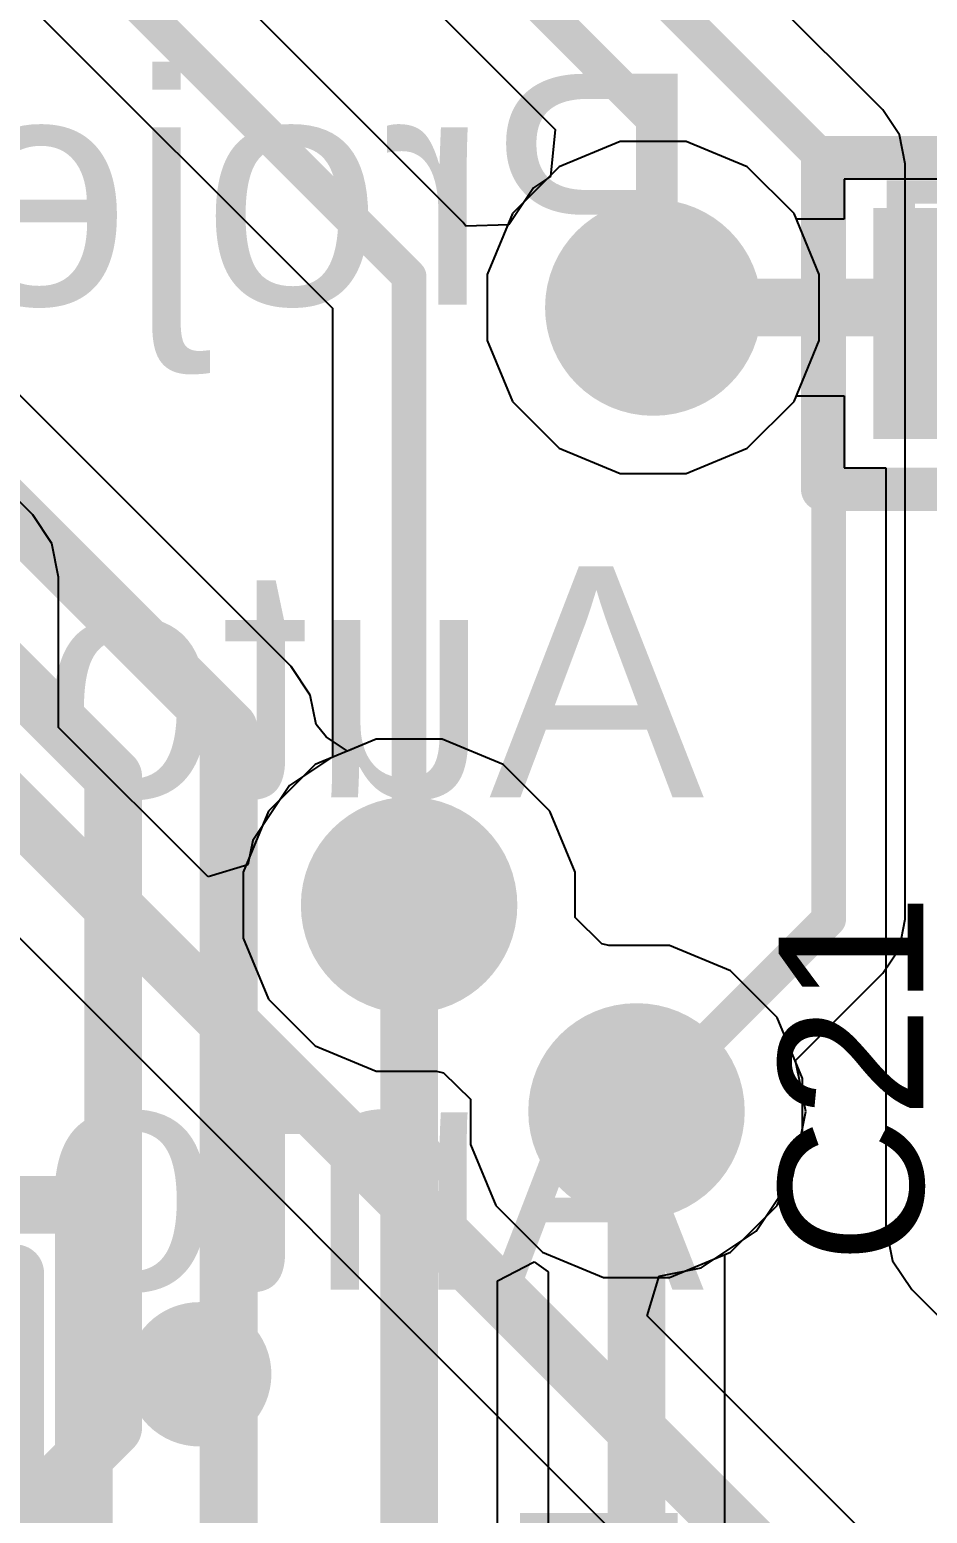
# Model space of a CAD drawing. Header units: inches. Extents: x 0.3 to 52.1, y -1.7 to 36.7.
# Drawn here: x 26.73 to 29.84, y 20.42 to 25.56 of the extents above; entities that cross this region are included whole.
import ezdxf

# ---------------------------------------------------------------- set-up
doc = ezdxf.new("R2010")
doc.units = ezdxf.units.IN
for name, color, linetype in [('Bottom Layer', 5, 'Continuous'), ('Bottom Overlay', 54, 'Continuous'), ('Internal1', 16, 'Continuous'), ('Internal2', 76, 'Continuous'), ('Top Assembly', 216, 'Continuous'), ('Top Component Outline', 6, 'Continuous'), ('Top Layer', 1, 'Continuous'), ('Top Overlay', 2, 'Continuous'), ('Top Paste', 8, 'Continuous'), ('Top Solder', 216, 'Continuous'), ('Via Holes', 16, 'Continuous')]:
    doc.layers.add(name, color=color, linetype=linetype)
doc.styles.add('Arial', font='', dxfattribs={"height": 0.2})
doc.styles.get('Arial').set_extended_font_data('Arial')

# ---------------------------------------------------------------- blocks, each defined once
blk = doc.blocks.new('FP_BMA456_MFG_23')
at = {"layer": 'Top Layer'}
for points in [[(-0.9, 0.95), (-0.6, 0.95), (-0.6, 0.6), (-0.9, 0.6)], [(-0.4, 0.95), (-0.1, 0.95), (-0.1, 0.6), (-0.4, 0.6)], [(0.1, 0.95), (0.4, 0.95), (0.4, 0.6), (0.1, 0.6)], [(0.6, 0.95), (0.9, 0.95), (0.9, 0.6), (0.6, 0.6)], [(-0.95, 0.4), (-0.6, 0.4), (-0.6, 0.1), (-0.95, 0.1)], [(0.6, 0.4), (0.95, 0.4), (0.95, 0.1), (0.6, 0.1)], [(-0.95, -0.1), (-0.6, -0.1), (-0.6, -0.4), (-0.95, -0.4)], [(0.6, -0.1), (0.95, -0.1), (0.95, -0.4), (0.6, -0.4)], [(-0.9, -0.6), (-0.6, -0.6), (-0.6, -0.95), (-0.9, -0.95)], [(-0.4, -0.6), (-0.1, -0.6), (-0.1, -0.95), (-0.4, -0.95)], [(0.1, -0.6), (0.4, -0.6), (0.4, -0.95), (0.1, -0.95)], [(0.6, -0.6), (0.9, -0.6), (0.9, -0.95), (0.6, -0.95)]]:
    blk.add_hatch(color=1, dxfattribs=at).paths.add_polyline_path(points)
at = {"layer": 'Top Paste'}
for points in [[(-0.9, 0.95), (-0.6, 0.95), (-0.6, 0.6), (-0.9, 0.6)], [(-0.4, 0.95), (-0.1, 0.95), (-0.1, 0.6), (-0.4, 0.6)], [(0.1, 0.95), (0.4, 0.95), (0.4, 0.6), (0.1, 0.6)], [(0.6, 0.95), (0.9, 0.95), (0.9, 0.6), (0.6, 0.6)], [(-0.95, 0.4), (-0.6, 0.4), (-0.6, 0.1), (-0.95, 0.1)], [(0.6, 0.4), (0.95, 0.4), (0.95, 0.1), (0.6, 0.1)], [(-0.95, -0.1), (-0.6, -0.1), (-0.6, -0.4), (-0.95, -0.4)], [(0.6, -0.1), (0.95, -0.1), (0.95, -0.4), (0.6, -0.4)], [(-0.9, -0.6), (-0.6, -0.6), (-0.6, -0.95), (-0.9, -0.95)], [(-0.4, -0.6), (-0.1, -0.6), (-0.1, -0.95), (-0.4, -0.95)], [(0.1, -0.6), (0.4, -0.6), (0.4, -0.95), (0.1, -0.95)], [(0.6, -0.6), (0.9, -0.6), (0.9, -0.95), (0.6, -0.95)]]:
    blk.add_hatch(color=8, dxfattribs=at).paths.add_polyline_path(points)
at = {"layer": 'Top Solder'}
for points in [[(-0.9, 0.95), (-0.6, 0.95), (-0.6, 0.6), (-0.9, 0.6)], [(-0.4, 0.95), (-0.1, 0.95), (-0.1, 0.6), (-0.4, 0.6)], [(0.1, 0.95), (0.4, 0.95), (0.4, 0.6), (0.1, 0.6)], [(0.6, 0.95), (0.9, 0.95), (0.9, 0.6), (0.6, 0.6)], [(-0.95, 0.4), (-0.6, 0.4), (-0.6, 0.1), (-0.95, 0.1)], [(0.6, 0.4), (0.95, 0.4), (0.95, 0.1), (0.6, 0.1)], [(-0.95, -0.1), (-0.6, -0.1), (-0.6, -0.4), (-0.95, -0.4)], [(0.6, -0.1), (0.95, -0.1), (0.95, -0.4), (0.6, -0.4)], [(-0.9, -0.6), (-0.6, -0.6), (-0.6, -0.95), (-0.9, -0.95)], [(-0.4, -0.6), (-0.1, -0.6), (-0.1, -0.95), (-0.4, -0.95)], [(0.1, -0.6), (0.4, -0.6), (0.4, -0.95), (0.1, -0.95)], [(0.6, -0.6), (0.9, -0.6), (0.9, -0.95), (0.6, -0.95)]]:
    blk.add_hatch(color=216, dxfattribs=at).paths.add_polyline_path(points)
at = {"layer": 'Top Assembly'}
for points in [[(1.5375, 1.5375, 0.2, 0.2, 0), (-1.5375, 1.5375, 0.2, 0.2, 0)], [(-1.5375, 1.5375, 0.2, 0.2, 0), (-1.5375, -1.5375, 0.2, 0.2, 0)], [(1.5375, 1.5375, 0.2, 0.2, 0), (-1.5375, 1.5375, 0.2, 0.2, 0)], [(-1.5375, 1.5375, 0.2, 0.2, 0), (-1.5375, -1.5375, 0.2, 0.2, 0)], [(1.5375, 1.5375, 0.2, 0.2, 0), (1.5375, -1.5375, 0.2, 0.2, 0)], [(1.5375, 1.5375, 0.2, 0.2, 0), (1.5375, -1.5375, 0.2, 0.2, 0)], [(1.5375, -1.5375, 0.2, 0.2, 0), (-1.5375, -1.5375, 0.2, 0.2, 0)], [(1.5375, -1.5375, 0.2, 0.2, 0), (-1.5375, -1.5375, 0.2, 0.2, 0)]]:
    blk.add_lwpolyline(points, format="xyseb", dxfattribs=at)
for points in [[(-1.5875, 1.5375, 0.1, 0.1, 1), (-1.4875, 1.5375, 0.1, 0.1, 1)], [(-1.5875, 1.5375, 0.1, 0.1, 1), (-1.4875, 1.5375, 0.1, 0.1, 1)], [(-1.5875, 1.5375, 0.1, 0.1, 1), (-1.4875, 1.5375, 0.1, 0.1, 1)], [(-1.5875, 1.5375, 0.1, 0.1, 1), (-1.4875, 1.5375, 0.1, 0.1, 1)], [(1.4875, 1.5375, 0.1, 0.1, 1), (1.5875, 1.5375, 0.1, 0.1, 1)], [(1.4875, 1.5375, 0.1, 0.1, 1), (1.5875, 1.5375, 0.1, 0.1, 1)], [(1.4875, 1.5375, 0.1, 0.1, 1), (1.5875, 1.5375, 0.1, 0.1, 1)], [(1.4875, 1.5375, 0.1, 0.1, 1), (1.5875, 1.5375, 0.1, 0.1, 1)], [(-1.5875, -1.5375, 0.1, 0.1, 1), (-1.4875, -1.5375, 0.1, 0.1, 1)], [(-1.5875, -1.5375, 0.1, 0.1, 1), (-1.4875, -1.5375, 0.1, 0.1, 1)], [(-1.5875, -1.5375, 0.1, 0.1, 1), (-1.4875, -1.5375, 0.1, 0.1, 1)], [(-1.5875, -1.5375, 0.1, 0.1, 1), (-1.4875, -1.5375, 0.1, 0.1, 1)], [(1.4875, -1.5375, 0.1, 0.1, 1), (1.5875, -1.5375, 0.1, 0.1, 1)], [(1.4875, -1.5375, 0.1, 0.1, 1), (1.5875, -1.5375, 0.1, 0.1, 1)], [(1.4875, -1.5375, 0.1, 0.1, 1), (1.5875, -1.5375, 0.1, 0.1, 1)], [(1.4875, -1.5375, 0.1, 0.1, 1), (1.5875, -1.5375, 0.1, 0.1, 1)]]:
    blk.add_lwpolyline(points, format="xyseb", close=True, dxfattribs=at)
at = {"layer": 'Top Component Outline'}
for points in [[(-1.0375, 1.0375, 0.2, 0.2, 0), (-1.0375, -1.0375, 0.2, 0.2, 0)], [(1.0375, 1.0375, 0.2, 0.2, 0), (-1.0375, 1.0375, 0.2, 0.2, 0)], [(1.0375, 1.0375, 0.2, 0.2, 0), (1.0375, -1.0375, 0.2, 0.2, 0)], [(1.0375, -1.0375, 0.2, 0.2, 0), (-1.0375, -1.0375, 0.2, 0.2, 0)]]:
    blk.add_lwpolyline(points, format="xyseb", dxfattribs=at)
for points in [[(-1.0875, 1.0375, 0.1, 0.1, 1), (-0.9875, 1.0375, 0.1, 0.1, 1)], [(-1.0875, 1.0375, 0.1, 0.1, 1), (-0.9875, 1.0375, 0.1, 0.1, 1)], [(0.9875, 1.0375, 0.1, 0.1, 1), (1.0875, 1.0375, 0.1, 0.1, 1)], [(0.9875, 1.0375, 0.1, 0.1, 1), (1.0875, 1.0375, 0.1, 0.1, 1)], [(-1.0875, -1.0375, 0.1, 0.1, 1), (-0.9875, -1.0375, 0.1, 0.1, 1)], [(-1.0875, -1.0375, 0.1, 0.1, 1), (-0.9875, -1.0375, 0.1, 0.1, 1)], [(0.9875, -1.0375, 0.1, 0.1, 1), (1.0875, -1.0375, 0.1, 0.1, 1)], [(0.9875, -1.0375, 0.1, 0.1, 1), (1.0875, -1.0375, 0.1, 0.1, 1)]]:
    blk.add_lwpolyline(points, format="xyseb", close=True, dxfattribs=at)
at = {"layer": 'Top Overlay'}
for points in [[(1.3, 1.3, 0.2, 0.2, 0), (-1.3, 1.3, 0.2, 0.2, 0)], [(-1.3, 1.3, 0.2, 0.2, 0), (-1.3, -1.3, 0.2, 0.2, 0)], [(1.3, 1.3, 0.2, 0.2, 0), (1.3, -1.3, 0.2, 0.2, 0)], [(1.3, -1.3, 0.2, 0.2, 0), (-1.3, -1.3, 0.2, 0.2, 0)]]:
    blk.add_lwpolyline(points, format="xyseb", dxfattribs=at)
for points in [[(-1.35, 1.3, 0.1, 0.1, 1), (-1.25, 1.3, 0.1, 0.1, 1)], [(-1.35, 1.3, 0.1, 0.1, 1), (-1.25, 1.3, 0.1, 0.1, 1)], [(1.25, 1.3, 0.1, 0.1, 1), (1.35, 1.3, 0.1, 0.1, 1)], [(1.25, 1.3, 0.1, 0.1, 1), (1.35, 1.3, 0.1, 0.1, 1)], [(-1.8125, -0.95, 0.25, 0.25, 1), (-2.0625, -0.95, 0.25, 0.25, 1)], [(-2.125, -0.95, 0.125, 0.125, 1), (-2, -0.95, 0.125, 0.125, 1)], [(-1.875, -0.95, 0.125, 0.125, 1), (-1.75, -0.95, 0.125, 0.125, 1)], [(-1.35, -1.3, 0.1, 0.1, 1), (-1.25, -1.3, 0.1, 0.1, 1)], [(-1.35, -1.3, 0.1, 0.1, 1), (-1.25, -1.3, 0.1, 0.1, 1)], [(1.25, -1.3, 0.1, 0.1, 1), (1.35, -1.3, 0.1, 0.1, 1)], [(1.25, -1.3, 0.1, 0.1, 1), (1.35, -1.3, 0.1, 0.1, 1)]]:
    blk.add_lwpolyline(points, format="xyseb", close=True, dxfattribs=at)
at = {"layer": 'Top Assembly', "style": 'Arial'}
blk.add_text('U1', height=1, dxfattribs=at).set_placement((0, 0.0105))
blk = doc.blocks.new('0402_RES_REFLOW_26')
at = {"layer": 'Top Layer'}
for points in [[(-0.75, 0.3), (-0.25, 0.3), (-0.25, -0.3), (-0.75, -0.3)], [(0.25, 0.3), (0.75, 0.3), (0.75, -0.3), (0.25, -0.3)]]:
    blk.add_hatch(color=1, dxfattribs=at).paths.add_polyline_path(points)
at = {"layer": 'Top Paste'}
for points in [[(-0.72, 0.27), (-0.28, 0.27), (-0.28, -0.27), (-0.72, -0.27)], [(0.28, 0.27), (0.72, 0.27), (0.72, -0.27), (0.28, -0.27)]]:
    blk.add_hatch(color=8, dxfattribs=at).paths.add_polyline_path(points)
at = {"layer": 'Top Solder'}
for points in [[(-0.85, 0.4), (-0.15, 0.4), (-0.15, -0.4), (-0.85, -0.4)], [(0.15, 0.4), (0.85, 0.4), (0.85, -0.4), (0.15, -0.4)]]:
    blk.add_hatch(color=216, dxfattribs=at).paths.add_polyline_path(points)
at = {"layer": 'Top Assembly'}
for points in [[(-1.025, 0.575, 0.15, 0.15, 0), (1.025, 0.575, 0.15, 0.15, 0)], [(-1.025, -0.575, 0.15, 0.15, 0), (-1.025, 0.575, 0.15, 0.15, 0)], [(1.025, -0.575, 0.15, 0.15, 0), (1.025, 0.575, 0.15, 0.15, 0)], [(-1.025, -0.575, 0.15, 0.15, 0), (1.025, -0.575, 0.15, 0.15, 0)]]:
    blk.add_lwpolyline(points, format="xyseb", dxfattribs=at)
for points in [[(-1.0625, 0.575, 0.075, 0.075, 1), (-0.9875, 0.575, 0.075, 0.075, 1)], [(-1.0625, 0.575, 0.075, 0.075, 1), (-0.9875, 0.575, 0.075, 0.075, 1)], [(0.9875, 0.575, 0.075, 0.075, 1), (1.0625, 0.575, 0.075, 0.075, 1)], [(0.9875, 0.575, 0.075, 0.075, 1), (1.0625, 0.575, 0.075, 0.075, 1)], [(-1.0625, -0.575, 0.075, 0.075, 1), (-0.9875, -0.575, 0.075, 0.075, 1)], [(-1.0625, -0.575, 0.075, 0.075, 1), (-0.9875, -0.575, 0.075, 0.075, 1)], [(0.9875, -0.575, 0.075, 0.075, 1), (1.0625, -0.575, 0.075, 0.075, 1)], [(0.9875, -0.575, 0.075, 0.075, 1), (1.0625, -0.575, 0.075, 0.075, 1)]]:
    blk.add_lwpolyline(points, format="xyseb", close=True, dxfattribs=at)
at = {"layer": 'Top Component Outline'}
for points in [[(-0.4998, 0.2502, 0.1016, 0.1016, 0), (0.5002, 0.2502, 0.1016, 0.1016, 0)], [(-0.4998, -0.2499, 0.1016, 0.1016, 0), (-0.4998, 0.2502, 0.1016, 0.1016, 0)], [(0.5002, -0.2499, 0.1016, 0.1016, 0), (0.5002, 0.2502, 0.1016, 0.1016, 0)], [(-0.4998, -0.2499, 0.1016, 0.1016, 0), (0.5002, -0.2499, 0.1016, 0.1016, 0)]]:
    blk.add_lwpolyline(points, format="xyseb", dxfattribs=at)
for points in [[(-0.5252, 0.2502, 0.0508, 0.0508, 1), (-0.4744, 0.2502, 0.0508, 0.0508, 1)], [(-0.5252, 0.2502, 0.0508, 0.0508, 1), (-0.4744, 0.2502, 0.0508, 0.0508, 1)], [(0.4748, 0.2502, 0.0508, 0.0508, 1), (0.5256, 0.2502, 0.0508, 0.0508, 1)], [(0.4748, 0.2502, 0.0508, 0.0508, 1), (0.5256, 0.2502, 0.0508, 0.0508, 1)], [(-0.5252, -0.2499, 0.0508, 0.0508, 1), (-0.4744, -0.2499, 0.0508, 0.0508, 1)], [(-0.5252, -0.2499, 0.0508, 0.0508, 1), (-0.4744, -0.2499, 0.0508, 0.0508, 1)], [(0.4748, -0.2499, 0.0508, 0.0508, 1), (0.5256, -0.2499, 0.0508, 0.0508, 1)], [(0.4748, -0.2499, 0.0508, 0.0508, 1), (0.5256, -0.2499, 0.0508, 0.0508, 1)]]:
    blk.add_lwpolyline(points, format="xyseb", close=True, dxfattribs=at)
at = {"layer": 'Top Overlay'}
for points in [[(-1.025, 0.575, 0.15, 0.15, 0), (1.025, 0.575, 0.15, 0.15, 0)], [(-1.025, -0.575, 0.15, 0.15, 0), (-1.025, 0.575, 0.15, 0.15, 0)], [(1.025, -0.575, 0.15, 0.15, 0), (1.025, 0.575, 0.15, 0.15, 0)], [(-1.025, -0.575, 0.15, 0.15, 0), (1.025, -0.575, 0.15, 0.15, 0)]]:
    blk.add_lwpolyline(points, format="xyseb", dxfattribs=at)
for points in [[(-1.0625, 0.575, 0.075, 0.075, 1), (-0.9875, 0.575, 0.075, 0.075, 1)], [(-1.0625, 0.575, 0.075, 0.075, 1), (-0.9875, 0.575, 0.075, 0.075, 1)], [(0.9875, 0.575, 0.075, 0.075, 1), (1.0625, 0.575, 0.075, 0.075, 1)], [(0.9875, 0.575, 0.075, 0.075, 1), (1.0625, 0.575, 0.075, 0.075, 1)], [(-1.0625, -0.575, 0.075, 0.075, 1), (-0.9875, -0.575, 0.075, 0.075, 1)], [(-1.0625, -0.575, 0.075, 0.075, 1), (-0.9875, -0.575, 0.075, 0.075, 1)], [(0.9875, -0.575, 0.075, 0.075, 1), (1.0625, -0.575, 0.075, 0.075, 1)], [(0.9875, -0.575, 0.075, 0.075, 1), (1.0625, -0.575, 0.075, 0.075, 1)]]:
    blk.add_lwpolyline(points, format="xyseb", close=True, dxfattribs=at)
at = {"layer": 'Top Assembly', "style": 'Arial'}
blk.add_text('R16', height=0.75, rotation=360, dxfattribs=at).set_placement((-0.889, -0.254))

msp = doc.modelspace()

# ---------------------------------------------------------------- hatches: boundary and pattern name
at = {"layer": 'Bottom Layer'}
h = msp.add_hatch(color=5, dxfattribs=at)
edge = h.paths.add_edge_path()
edge.add_arc((28.8923, 24.5951), 0.375, 0, 360)
h = msp.add_hatch(color=5, dxfattribs=at)
edge = h.paths.add_edge_path()
edge.add_arc((28.0464, 22.5246), 0.375, 0, 360)
h = msp.add_hatch(color=5, dxfattribs=at)
edge = h.paths.add_edge_path()
edge.add_arc((28.8341, 21.8103), 0.375, 0, 360)
at = {"layer": 'Internal1'}
h = msp.add_hatch(color=16, dxfattribs=at)
edge = h.paths.add_edge_path()
edge.add_arc((28.8923, 24.5951), 0.375, 0, 360)
h = msp.add_hatch(color=16, dxfattribs=at)
edge = h.paths.add_edge_path()
edge.add_arc((28.0464, 22.5246), 0.375, 0, 360)
h = msp.add_hatch(color=16, dxfattribs=at)
edge = h.paths.add_edge_path()
edge.add_arc((28.8341, 21.8103), 0.375, 0, 360)
at = {"layer": 'Internal2'}
h = msp.add_hatch(color=76, dxfattribs=at)
edge = h.paths.add_edge_path()
edge.add_arc((28.8923, 24.5951), 0.375, 0, 360)
h = msp.add_hatch(color=76, dxfattribs=at)
edge = h.paths.add_edge_path()
edge.add_arc((28.0464, 22.5246), 0.375, 0, 360)
h = msp.add_hatch(color=76, dxfattribs=at)
edge = h.paths.add_edge_path()
edge.add_arc((28.8341, 21.8103), 0.375, 0, 360)
at = {"layer": 'Top Layer'}
h = msp.add_hatch(color=1, dxfattribs=at)
edge = h.paths.add_edge_path()
edge.add_arc((28.8923, 24.5951), 0.375, 0, 360)
h = msp.add_hatch(color=1, dxfattribs=at)
edge = h.paths.add_edge_path()
edge.add_arc((28.0464, 22.5246), 0.375, 0, 360)
h = msp.add_hatch(color=1, dxfattribs=at)
edge = h.paths.add_edge_path()
edge.add_arc((28.8341, 21.8103), 0.375, 0, 360)
at = {"layer": 'Via Holes'}
h = msp.add_hatch(color=7, dxfattribs=at)
edge = h.paths.add_edge_path()
edge.add_arc((28.8923, 24.5951), 0.175, 0, 360)
h = msp.add_hatch(color=7, dxfattribs=at)
edge = h.paths.add_edge_path()
edge.add_arc((28.0464, 22.5246), 0.175, 0, 360)
h = msp.add_hatch(color=7, dxfattribs=at)
edge = h.paths.add_edge_path()
edge.add_arc((28.8341, 21.8103), 0.175, 0, 360)

# ---------------------------------------------------------------- linework, layer by layer
at = {"layer": 'Bottom Layer'}
for p, q in [((28.2338, 24.89), (24.1764, 28.9474)), ((24.8827, 28.8824), (28.5526, 25.2125)), ((24.9457, 27.4283), (27.7813, 24.5927)), ((29.6874, 25.2801), (28.8073, 26.1602)), ((26.7429, 23.8773), (24.8283, 25.7919)), ((29.7448, 25.1941), (29.6874, 25.2801)), ((28.5526, 25.2125), (28.5365, 25.049)), ((29.765, 25.0927), (29.7448, 25.1941)), ((29.765, 25.0926), (29.765, 25.0927)), ((29.765, 22.4762), (29.765, 25.0926)), ((28.5365, 25.049), (28.4777, 25.0097)), ((28.4777, 25.0097), (28.3921, 24.8816)), ((28.2425, 24.8771), (28.2338, 24.89)), ((28.3921, 24.8816), (28.2425, 24.8771)), ((27.7813, 24.5927), (27.7813, 23.039)), ((26.8092, 23.7781), (26.7429, 23.8773)), ((26.7429, 23.8773), (26.7429, 23.8773)), ((26.8325, 23.661), (26.8092, 23.7781)), ((26.8325, 23.1407), (26.8325, 23.661)), ((26.8325, 23.661), (26.8325, 23.661)), ((27.3502, 22.623), (26.8325, 23.1407)), ((27.7813, 23.039), (27.6318, 22.9391)), ((27.6318, 22.9391), (27.5047, 22.7489)), ((27.5047, 22.7489), (27.488, 22.6648)), ((27.488, 22.6648), (27.3502, 22.623)), ((26.561, 22.547), (29.1921, 19.9159)), ((29.7448, 22.3747), (29.765, 22.4762)), ((29.6874, 22.2887), (29.7448, 22.3747)), ((29.3853, 21.9866), (29.6874, 22.2887)), ((29.6874, 22.2887), (29.6874, 22.2887)), ((29.4203, 21.8103), (29.3853, 21.9866)), ((29.3757, 21.586), (29.4203, 21.8103)), ((29.2486, 21.3958), (29.3757, 21.586)), ((29.0584, 21.2687), (29.2486, 21.3958)), ((28.8712, 21.102), (28.913, 21.2398)), ((28.913, 21.2398), (29.0584, 21.2687)), ((29.6247, 20.3485), (28.8712, 21.102))]:
    msp.add_line(p, q, dxfattribs=at)
for points in [[(25.007, 29.133, 0.12, 0.12, 0), (28.8923, 25.2478, 0.12, 0.12, 0)], [(23.7636, 28.9854, 0.12, 0.12, 0), (28.0464, 24.7026, 0.12, 0.12, 0)], [(28.4517, 26.1409, 0.12, 0.12, 0), (29.4999, 25.0927, 0.12, 0.12, 0)], [(28.8923, 24.6687, 0.12, 0.12, 0), (28.8923, 25.2478, 0.12, 0.12, 0)], [(29.4999, 22.4762, 0.12, 0.12, 0), (29.4999, 25.0927, 0.12, 0.12, 0)], [(28.0464, 22.5246, 0.12, 0.12, 0), (28.0464, 24.7026, 0.12, 0.12, 0)], [(28.9659, 24.6687, 0.12, 0.12, 0), (29.1799, 24.6687, 0.12, 0.12, 0)], [(26.5266, 23.014, 0.2, 0.2, 0), (29.7529, 19.7877, 0.2, 0.2, 0)], [(28.8341, 21.8103, 0.12, 0.12, 0), (29.4999, 22.4762, 0.12, 0.12, 0)]]:
    msp.add_lwpolyline(points, format="xyseb", dxfattribs=at)
for points in [[(28.8623, 25.2478, 0.06, 0.06, 1), (28.9223, 25.2478, 0.06, 0.06, 1)], [(28.8623, 25.2478, 0.06, 0.06, 1), (28.9223, 25.2478, 0.06, 0.06, 1)], [(29.4699, 25.0927, 0.06, 0.06, 1), (29.5299, 25.0927, 0.06, 0.06, 1)], [(29.4699, 25.0927, 0.06, 0.06, 1), (29.5299, 25.0927, 0.06, 0.06, 1)], [(28.0164, 24.7026, 0.06, 0.06, 1), (28.0764, 24.7026, 0.06, 0.06, 1)], [(28.0164, 24.7026, 0.06, 0.06, 1), (28.0764, 24.7026, 0.06, 0.06, 1)], [(28.8623, 24.6687, 0.06, 0.06, 1), (28.9223, 24.6687, 0.06, 0.06, 1)], [(28.9359, 24.6687, 0.06, 0.06, 1), (28.9959, 24.6687, 0.06, 0.06, 1)], [(29.1499, 24.6687, 0.06, 0.06, 1), (29.2099, 24.6687, 0.06, 0.06, 1)], [(28.0164, 22.5246, 0.06, 0.06, 1), (28.0764, 22.5246, 0.06, 0.06, 1)], [(29.4699, 22.4762, 0.06, 0.06, 1), (29.5299, 22.4762, 0.06, 0.06, 1)], [(29.4699, 22.4762, 0.06, 0.06, 1), (29.5299, 22.4762, 0.06, 0.06, 1)], [(28.8041, 21.8103, 0.06, 0.06, 1), (28.8641, 21.8103, 0.06, 0.06, 1)]]:
    msp.add_lwpolyline(points, format="xyseb", close=True, dxfattribs=at)
at = {"layer": 'Internal1'}
for p, q in [((28.7779, 25.1701), (28.5666, 25.0826)), ((29.0066, 25.1701), (28.7779, 25.1701)), ((29.218, 25.0826), (29.0066, 25.1701)), ((28.5666, 25.0826), (28.4048, 24.9208)), ((29.3797, 24.9208), (29.218, 25.0826)), ((28.4048, 24.9208), (28.3173, 24.7095)), ((29.4673, 24.7095), (29.3797, 24.9208)), ((28.3173, 24.7095), (28.3173, 24.4808)), ((29.4673, 24.4808), (29.4673, 24.7095)), ((28.3173, 24.4808), (28.4048, 24.2694)), ((29.3797, 24.2694), (29.4673, 24.4808)), ((28.4048, 24.2694), (28.5666, 24.1077)), ((29.218, 24.1077), (29.3797, 24.2694)), ((28.5666, 24.1077), (28.7779, 24.0201)), ((29.0066, 24.0201), (29.218, 24.1077)), ((28.7779, 24.0201), (29.0066, 24.0201)), ((27.932, 23.0996), (27.7206, 23.012)), ((28.1607, 23.0996), (27.932, 23.0996)), ((28.3721, 23.012), (28.1607, 23.0996)), ((27.7206, 23.012), (27.5589, 22.8503)), ((28.5338, 22.8503), (28.3721, 23.012)), ((27.5589, 22.8503), (27.4714, 22.639)), ((28.6214, 22.639), (28.5338, 22.8503)), ((27.4714, 22.639), (27.4714, 22.4102)), ((28.6214, 22.4821), (28.6214, 22.639)), ((28.7145, 22.3905), (28.6214, 22.4821)), ((27.4714, 22.4102), (27.5589, 22.1989)), ((28.7387, 22.3853), (28.7145, 22.3905)), ((28.9484, 22.3853), (28.7387, 22.3853)), ((29.1598, 22.2978), (28.9484, 22.3853)), ((29.3215, 22.136), (29.1598, 22.2978)), ((27.5589, 22.1989), (27.7206, 22.0371)), ((29.4091, 21.9247), (29.3215, 22.136)), ((27.7206, 22.0371), (27.932, 21.9496)), ((27.932, 21.9496), (28.1417, 21.9496)), ((28.1417, 21.9496), (28.1659, 21.9445)), ((28.1659, 21.9445), (28.2591, 21.8529)), ((29.4091, 21.696), (29.4091, 21.9247)), ((28.2591, 21.8529), (28.2591, 21.696)), ((28.2591, 21.696), (28.3466, 21.4846)), ((29.3215, 21.4846), (29.4091, 21.696)), ((28.3466, 21.4846), (28.5084, 21.3229)), ((29.1598, 21.3229), (29.3215, 21.4846)), ((28.5084, 21.3229), (28.7197, 21.2353)), ((28.9484, 21.2353), (29.1598, 21.3229)), ((28.7197, 21.2353), (28.9484, 21.2353))]:
    msp.add_line(p, q, dxfattribs=at)
at = {"layer": 'Internal2'}
for p, q in [((28.7779, 25.1701), (28.5666, 25.0826)), ((29.0066, 25.1701), (28.7779, 25.1701)), ((29.218, 25.0826), (29.0066, 25.1701)), ((28.5666, 25.0826), (28.4048, 24.9208)), ((29.3797, 24.9208), (29.218, 25.0826)), ((28.4048, 24.9208), (28.3173, 24.7095)), ((29.4673, 24.7095), (29.3797, 24.9208)), ((28.3173, 24.7095), (28.3173, 24.4808)), ((29.4673, 24.4808), (29.4673, 24.7095)), ((28.3173, 24.4808), (28.4048, 24.2694)), ((29.3797, 24.2694), (29.4673, 24.4808)), ((28.4048, 24.2694), (28.5666, 24.1077)), ((29.218, 24.1077), (29.3797, 24.2694)), ((28.5666, 24.1077), (28.7779, 24.0201)), ((29.0066, 24.0201), (29.218, 24.1077)), ((28.7779, 24.0201), (29.0066, 24.0201)), ((27.932, 23.0996), (27.7206, 23.012)), ((28.1607, 23.0996), (27.932, 23.0996)), ((28.3721, 23.012), (28.1607, 23.0996)), ((27.7206, 23.012), (27.5589, 22.8503)), ((28.5338, 22.8503), (28.3721, 23.012)), ((27.5589, 22.8503), (27.4714, 22.639)), ((28.6214, 22.639), (28.5338, 22.8503)), ((27.4714, 22.639), (27.4714, 22.4102)), ((28.6214, 22.4821), (28.6214, 22.639)), ((28.7145, 22.3905), (28.6214, 22.4821)), ((27.4714, 22.4102), (27.5589, 22.1989)), ((28.7387, 22.3853), (28.7145, 22.3905)), ((28.9484, 22.3853), (28.7387, 22.3853)), ((29.1598, 22.2978), (28.9484, 22.3853)), ((29.3215, 22.136), (29.1598, 22.2978)), ((27.5589, 22.1989), (27.7206, 22.0371)), ((29.4091, 21.9247), (29.3215, 22.136)), ((27.7206, 22.0371), (27.932, 21.9496)), ((27.932, 21.9496), (28.1417, 21.9496)), ((28.1417, 21.9496), (28.1659, 21.9445)), ((28.1659, 21.9445), (28.2591, 21.8529)), ((29.4091, 21.696), (29.4091, 21.9247)), ((28.2591, 21.8529), (28.2591, 21.696)), ((28.2591, 21.696), (28.3466, 21.4846)), ((29.3215, 21.4846), (29.4091, 21.696)), ((28.3466, 21.4846), (28.5084, 21.3229)), ((29.1598, 21.3229), (29.3215, 21.4846)), ((28.5084, 21.3229), (28.7197, 21.2353)), ((28.9484, 21.2353), (29.1598, 21.3229)), ((28.7197, 21.2353), (28.9484, 21.2353))]:
    msp.add_line(p, q, dxfattribs=at)
at = {"layer": 'Top Layer'}
for p, q in [((27.6376, 23.3518), (23.7834, 27.2061)), ((28.7779, 25.1701), (28.5666, 25.0826)), ((29.0066, 25.1701), (28.7779, 25.1701)), ((29.218, 25.0826), (29.0066, 25.1701)), ((28.5666, 25.0826), (28.4048, 24.9208)), ((29.3797, 24.9208), (29.218, 25.0826)), ((30.4269, 25.04), (29.5539, 25.04)), ((29.5539, 25.04), (29.5539, 24.901)), ((28.4048, 24.9208), (28.3173, 24.7095)), ((29.3879, 24.901), (29.3797, 24.9208)), ((29.5539, 24.901), (29.3879, 24.901)), ((28.3173, 24.7095), (28.3173, 24.4808)), ((28.3173, 24.4808), (28.4048, 24.2694)), ((28.4048, 24.2694), (28.5666, 24.1077)), ((29.218, 24.1077), (29.3797, 24.2694)), ((29.3797, 24.2694), (29.3879, 24.2893)), ((29.3879, 24.2893), (29.5539, 24.2893)), ((29.5539, 24.2893), (29.5539, 24.04)), ((28.5666, 24.1077), (28.7779, 24.0201)), ((29.0066, 24.0201), (29.218, 24.1077)), ((28.7779, 24.0201), (29.0066, 24.0201)), ((29.5539, 24.04), (29.698, 24.04)), ((29.698, 24.04), (29.698, 21.4092)), ((27.7039, 23.2526), (27.6376, 23.3518)), ((27.6376, 23.3518), (27.6376, 23.3518)), ((27.7242, 23.151), (27.7039, 23.2526)), ((27.7591, 23.1078), (27.7242, 23.151)), ((27.8328, 23.0585), (27.7591, 23.1078)), ((27.932, 23.0996), (27.8328, 23.0585)), ((28.1607, 23.0996), (27.932, 23.0996)), ((28.3721, 23.012), (28.1607, 23.0996)), ((28.5338, 22.8503), (28.3721, 23.012)), ((28.6214, 22.639), (28.5338, 22.8503)), ((28.6214, 22.4821), (28.6214, 22.639)), ((28.7145, 22.3905), (28.6214, 22.4821)), ((28.7387, 22.3853), (28.7145, 22.3905)), ((28.9484, 22.3853), (28.7387, 22.3853)), ((29.1598, 22.2978), (28.9484, 22.3853)), ((29.3215, 22.136), (29.1598, 22.2978)), ((29.4091, 21.9247), (29.3215, 22.136)), ((29.4091, 21.696), (29.4091, 21.9247)), ((29.3215, 21.4846), (29.4091, 21.696)), ((29.1598, 21.3229), (29.3215, 21.4846)), ((29.698, 21.4092), (29.698, 21.4091)), ((29.698, 21.4091), (29.7213, 21.2921)), ((28.3522, 21.2229), (28.4792, 21.2888)), ((28.4792, 21.2888), (28.5282, 21.2543)), ((29.1399, 21.3147), (29.1598, 21.3229)), ((29.1399, 20.1423), (29.1399, 21.3147)), ((29.7213, 21.2921), (29.7876, 21.1929)), ((28.5282, 21.2543), (28.5282, 6.0658)), ((28.3522, 14.8595), (28.3522, 21.2229)), ((29.7876, 21.1929), (30.6034, 20.377))]:
    msp.add_line(p, q, dxfattribs=at)
for points in [[(22.75, 27.8069, 0.2, 0.2, 0), (27.4214, 23.1355, 0.2, 0.2, 0)], [(22.75, 27.2412, 0.2, 0.2, 0), (27.0214, 22.9698, 0.2, 0.2, 0)], [(28.8923, 24.5951, 0.2, 0.2, 0), (29.9487, 24.5951, 0.2, 0.2, 0)], [(27.4214, 20.0139, 0.2, 0.2, 0), (27.4214, 23.1355, 0.2, 0.2, 0)], [(27.0214, 20.7154, 0.2, 0.2, 0), (27.0214, 22.9698, 0.2, 0.2, 0)], [(28.0464, 14.8595, 0.2, 0.2, 0), (28.0464, 22.5246, 0.2, 0.2, 0)], [(28.8341, 6.0658, 0.2, 0.2, 0), (28.8341, 21.8103, 0.2, 0.2, 0)], [(26.4971, 20.1911, 0.2, 0.2, 0), (27.0214, 20.7154, 0.2, 0.2, 0)]]:
    msp.add_lwpolyline(points, format="xyseb", dxfattribs=at)
for points in [[(28.8423, 24.5951, 0.1, 0.1, 1), (28.9423, 24.5951, 0.1, 0.1, 1)], [(27.3714, 23.1355, 0.1, 0.1, 1), (27.4714, 23.1355, 0.1, 0.1, 1)], [(27.3714, 23.1355, 0.1, 0.1, 1), (27.4714, 23.1355, 0.1, 0.1, 1)], [(26.9714, 22.9698, 0.1, 0.1, 1), (27.0714, 22.9698, 0.1, 0.1, 1)], [(26.9714, 22.9698, 0.1, 0.1, 1), (27.0714, 22.9698, 0.1, 0.1, 1)], [(27.9964, 22.5246, 0.1, 0.1, 1), (28.0964, 22.5246, 0.1, 0.1, 1)], [(28.7841, 21.8103, 0.1, 0.1, 1), (28.8841, 21.8103, 0.1, 0.1, 1)], [(26.9714, 20.7154, 0.1, 0.1, 1), (27.0714, 20.7154, 0.1, 0.1, 1)], [(26.9714, 20.7154, 0.1, 0.1, 1), (27.0714, 20.7154, 0.1, 0.1, 1)]]:
    msp.add_lwpolyline(points, format="xyseb", close=True, dxfattribs=at)

# ---------------------------------------------------------------- block references
msp.add_blockref('0402_RES_REFLOW_26', (30.5039, 24.54))
at = {"rotation": 180}
msp.add_blockref('FP_BMA456_MFG_23', (25.382, 19.9496), dxfattribs=at)

# ---------------------------------------------------------------- texts
at = {"layer": 'Bottom Overlay', "style": 'Arial', "text_generation_flag": 2}
for s, p in [('Projekt na PBL4: Smartwatch', (29.0689, 24.605)), ('Autorzy: Weronika Majcher,', (29.0689, 22.8988)), ('Antoni Pekała,', (29.0689, 21.1925)), ('Franciszek Zarebski', (29.0689, 19.6195))]:
    msp.add_text(s, height=0.800001, dxfattribs=at).set_placement(p)
at = {"layer": 'Top Overlay', "style": 'Arial'}
msp.add_text('C21', height=0.5, rotation=90, dxfattribs=at).set_placement((29.8271, 21.2825))

doc.saveas('drawing.dxf')
